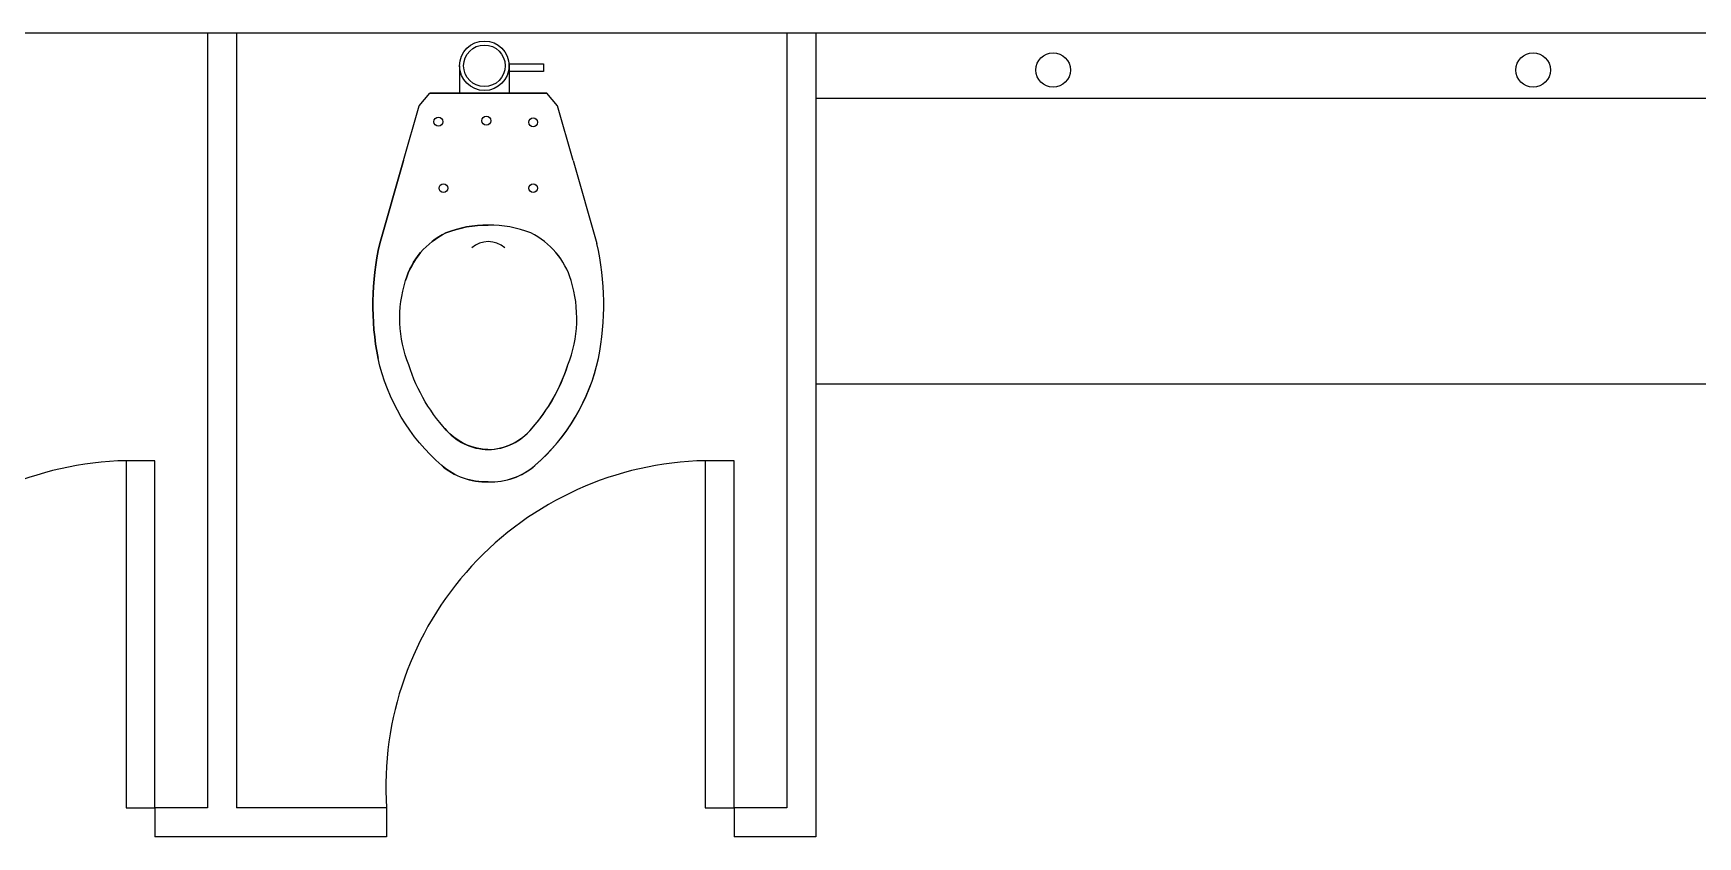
# Model space of a CAD drawing. Header units: millimetres. Extents: x 2148 to 2681, y 758 to 986.
# Drawn here: x 2327.857 to 2329.295, y 951.618 to 952.312 of the extents above; entities that cross this region are included whole.
import ezdxf

# ---------------------------------------------------------------- set-up
doc = ezdxf.new("R2010")
doc.units = ezdxf.units.MM
for name, color, linetype in [('DR', 7, 'Continuous'), ('ELAYOUT', 4, 'Continuous'), ('HATCH', 8, 'Continuous')]:
    doc.layers.add(name, color=color, linetype=linetype)

# ---------------------------------------------------------------- blocks, each defined once
blk = doc.blocks.new('BOWL')
at = {"layer": 'DR', "color": 7, "linetype": 'Continuous'}
for p, q in [((-75570.291, -368.114), (-75570.431, -368.0742)), ((-75570.431, -368.0742), (-75570.291, -368.114)), ((-75570.291, -368.114), (-75570.1989, -368.1406)), ((-75570.1989, -368.1406), (-75570.1777, -368.1584)), ((-75570.1777, -368.1584), (-75570.1777, -368.3555)), ((-75570.1777, -368.3555), (-75570.1777, -368.1584)), ((-75570.291, -368.4), (-75570.1989, -368.3733)), ((-75570.1989, -368.3733), (-75570.1777, -368.3555)), ((-75570.291, -368.4), (-75570.431, -368.4398)), ((-75570.291, -368.4), (-75570.431, -368.4398))]:
    blk.add_line(p, q, dxfattribs=at)
at = {"layer": 'DR', "color": 8, "linetype": 'Continuous'}
for p, q in [((-75570.1317, -368.2087), (-75570.1777, -368.2087)), ((-75570.1317, -368.2921), (-75570.1777, -368.2921))]:
    blk.add_line(p, q, dxfattribs=at)
at = {"layer": 'DR', "color": 7, "linetype": 'Continuous'}
for points in [[(-75570.8325, -368.257, -0.190094), (-75570.8051, -368.1786, -0.160718), (-75570.6245, -368.0715, -0.104398), (-75570.431, -368.0742, -0.104398)], [(-75570.8325, -368.257, 0.190094), (-75570.8051, -368.3353, 0.160718), (-75570.6245, -368.4425, 0.104398), (-75570.431, -368.4398, 0.104398)]]:
    blk.add_lwpolyline(points, format="xyb", dxfattribs=at)
at = {"layer": 'DR', "color": 8, "linetype": 'Continuous'}
for points in [[(-75570.778, -368.2562, -0.187036), (-75570.7515, -368.1921, -0.115027), (-75570.6356, -368.1231, -0.170967), (-75570.4935, -368.1177, -0.209642), (-75570.4132, -368.1854, -0.096036), (-75570.4, -368.257)], [(-75570.778, -368.2577, 0.187036), (-75570.7515, -368.3219, 0.115027), (-75570.6356, -368.3909, 0.170967), (-75570.4935, -368.3963, 0.209642), (-75570.4132, -368.3286, 0.096036), (-75570.4, -368.257)]]:
    blk.add_lwpolyline(points, format="xyb", dxfattribs=at)
at = {"layer": 'DR', "color": 7, "linetype": 'Continuous'}
blk.add_lwpolyline([(-75570.1413, -368.292), (-75570.1283, -368.292), (-75570.1283, -368.3496), (-75570.1413, -368.3496)], close=True, dxfattribs=at)
at = {"layer": 'DR', "color": 8, "linetype": 'Continuous'}
for centre, radius in [((-75570.3379, -368.1815), 0.00745), ((-75570.2259, -368.173), 0.00745), ((-75570.1317, -368.2504), 0.035), ((-75570.2242, -368.2537), 0.00745), ((-75570.3379, -368.3325), 0.00745), ((-75570.2269, -368.3325), 0.00745)]:
    blk.add_circle(centre, radius, dxfattribs=at)
at = {"layer": 'DR', "color": 7, "linetype": 'Continuous'}
blk.add_circle((-75570.1317, -368.2504), 0.0417, dxfattribs=at)
for centre, radius, start, end in [((-75570.5342, -368.5313), 0.4686, 77.28, 101.1199), ((-75570.7195, -368.2526), 0.1131, 138.4248, 182.2387), ((-75570.7195, -368.2614), 0.1131, 177.7613, 221.5752), ((-75570.5525, -368.1153), 0.335, 221.3231, 257.5875), ((-75570.5342, -367.9827), 0.4686, 258.8801, 282.72)]:
    blk.add_arc(centre, radius, start, end, dxfattribs=at)
at = {"layer": 'DR', "color": 8, "linetype": 'Continuous'}
for centre, radius, start, end in [((-75570.5305, -368.2431), 0.1307, 26.2125, 73.5731), ((-75570.6821, -368.2583), 0.096, 129.0871, 179.204), ((-75570.5914, -368.255), 0.1913, 359.4176, 21.3602), ((-75570.4701, -368.257), 0.0422, 318.929, 41.071), ((-75570.6821, -368.2557), 0.096, 180.796, 230.9129), ((-75570.5914, -368.2589), 0.1913, 338.6398, 0.5824), ((-75570.5455, -368.1078), 0.2971, 228.446, 252.3404), ((-75570.5305, -368.2709), 0.1307, 286.4269, 333.7875), ((-75570.557, -368.1918), 0.2141, 248.4444, 287.252)]:
    blk.add_arc(centre, radius, start, end, dxfattribs=at)

msp = doc.modelspace()

# ---------------------------------------------------------------- linework, layer by layer
at = {"layer": 'DR', "ltscale": 10}
for p, q in [((2328.0079991, 952.3124485, 0), (2328.0079991, 951.6430857, 0)), ((2328.0329991, 952.3124485, 0), (2328.0329991, 951.6430857, 0)), ((2328.5079991, 952.3124485, 0), (2328.5079991, 951.6430857, 0)), ((2328.5329991, 952.3124485, 0), (2328.5329991, 951.6180857, 0)), ((2329.8079991, 952.2561337, 0), (2328.5329991, 952.2561337, 0)), ((2329.8079991, 952.0091634, 0), (2328.5329991, 952.0091634, 0)), ((2327.9625048, 951.9430857, 0), (2327.9375048, 951.9430857, 0)), ((2327.9375048, 951.9430857, 0), (2327.9375048, 951.6430857, 0)), ((2327.9625048, 951.6430857, 0), (2327.9625048, 951.9430857, 0)), ((2328.4625048, 951.9430857, 0), (2328.4375048, 951.9430857, 0)), ((2328.4375048, 951.9430857, 0), (2328.4375048, 951.6430857, 0)), ((2328.4625048, 951.6430857, 0), (2328.4625048, 951.9430857, 0)), ((2327.9375048, 951.6430857, 0), (2327.9625048, 951.6430857, 0)), ((2328.0079991, 951.6430857, 0), (2327.9625048, 951.6430857, 0)), ((2327.9625048, 951.6430857, 0), (2327.9625048, 951.6180857, 0)), ((2328.1625048, 951.6430857, 0), (2328.0329991, 951.6430857, 0)), ((2328.1625048, 951.6430857, 0), (2328.1625048, 951.6180857, 0)), ((2328.4375048, 951.6430857, 0), (2328.4625048, 951.6430857, 0)), ((2328.5079991, 951.6430857, 0), (2328.4625048, 951.6430857, 0)), ((2328.4625048, 951.6430857, 0), (2328.4625048, 951.6180857, 0)), ((2328.1625048, 951.6180857, 0), (2327.9625048, 951.6180857, 0)), ((2328.5329991, 951.6180857, 0), (2328.4625048, 951.6180857, 0))]:
    msp.add_line(p, q, dxfattribs=at)
for centre in [(2328.7379956, 952.2806929, 0), (2329.1524317, 952.2806929, 0)]:
    msp.add_circle(centre, 0.0149051, dxfattribs=at)
at = {"layer": 'ELAYOUT', "ltscale": 10}
msp.add_line((2329.8079991, 952.3124485, 0), (2326.3028179, 952.3124485, 0), dxfattribs=at)
at = {"layer": 'HATCH', "linetype": 'ByBlock', "ltscale": 0.5}
for centre in [(2327.9434291, 951.6616134, 0), (2328.4434291, 951.6616134, 0)]:
    msp.add_arc(centre, 0.2815347, 91.2057719, 183.773334, dxfattribs=at)

# ---------------------------------------------------------------- block references
at = {"layer": 'DR', "color": 7, "linetype": 'Continuous', "xscale": 0.5130811014387293, "yscale": 0.5130811014387293, "zscale": 0.5130811014387293, "rotation": 90}
msp.add_blockref('BOWL', (2139.3046223, 39725.8907523, 0), dxfattribs=at)

doc.saveas('drawing.dxf')
